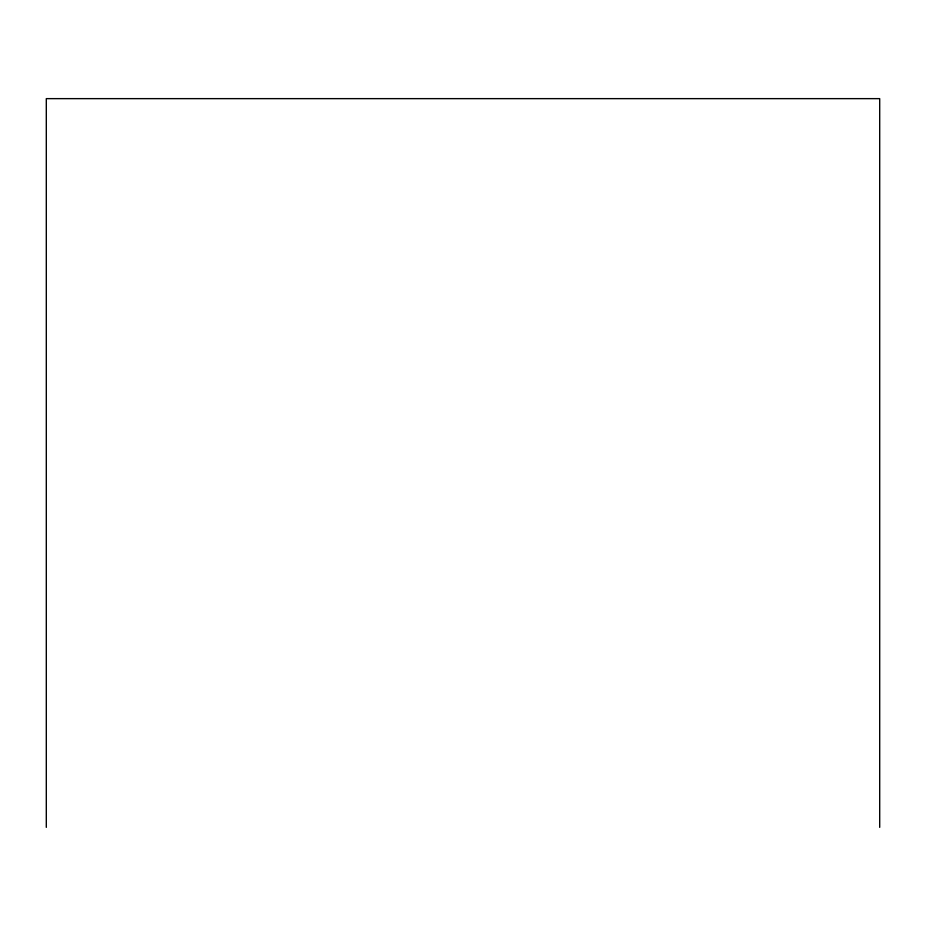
<?xml version="1.0" encoding="UTF-8"?>
<svg xmlns="http://www.w3.org/2000/svg" width="926" height="926" viewBox="0 0 926 926"><rect width="100%" height="100%" fill="white"/><g stroke="black" fill="none" stroke-linecap="round" stroke-linejoin="round"><path stroke-width="1.39" d="M879.7 827.358L879.7 98.642L46.3 98.642L46.3 827.358"/></g></svg>
